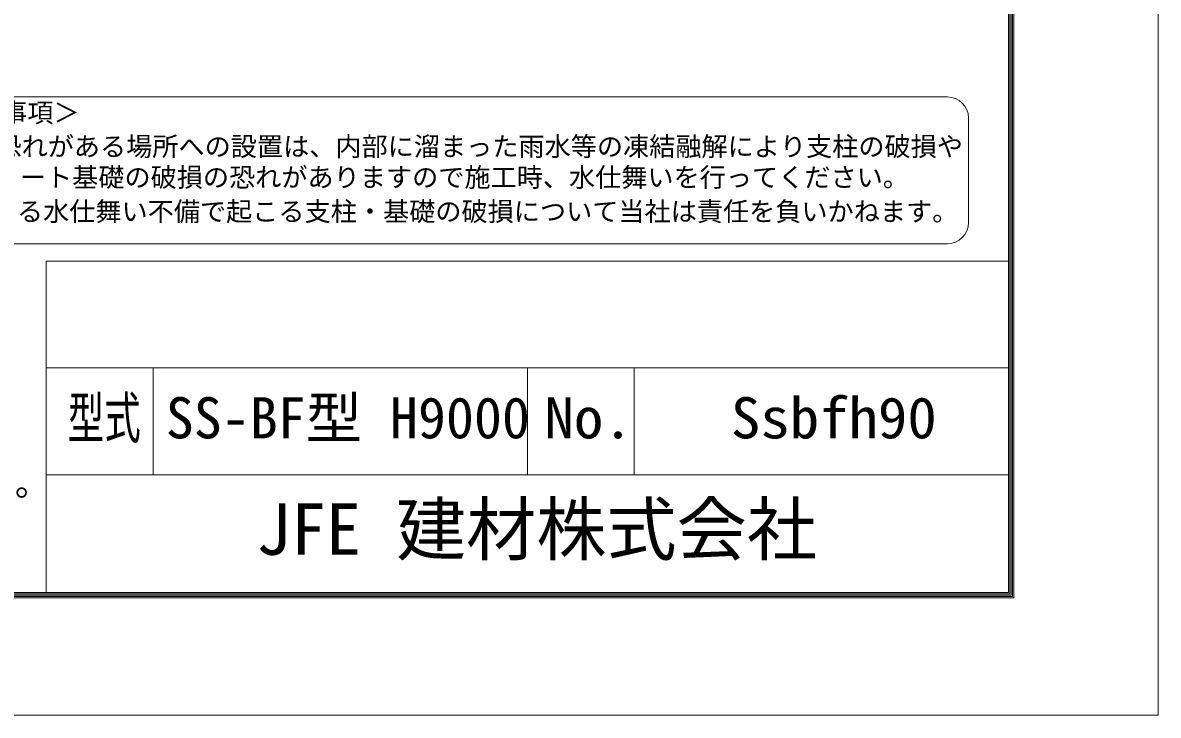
# Model space of a CAD drawing. Units: millimetres, scale not verified. Extents: x -14700 to 14700, y -10395 to 10395.
# Drawn here: x 7266 to 14700, y -10395 to -5859 of the extents above; entities that cross this region are included whole.
import ezdxf
from ezdxf.enums import TextEntityAlignment as Align

# ---------------------------------------------------------------- set-up
doc = ezdxf.new("R2010")
doc.units = ezdxf.units.MM
doc.header["$LTSCALE"] = 40
doc.layers.add('0-A_D-TTL-TXT', color=7, linetype='Continuous', lineweight=13)
doc.layers.add('0-C_D-TTL', color=7, linetype='Continuous', lineweight=18)
doc.styles.add('ＭＳ ゴシック', font='')
doc.styles.get('ＭＳ ゴシック').set_extended_font_data('MS Gothic')

msp = doc.modelspace()

# ---------------------------------------------------------------- linework, layer by layer
at = {"layer": '0-A_D-TTL-TXT', "color": 2}
for p, q in [((13319.79, -6344.61), (6601.11, -6344.61)), ((13457.16, -7168.8), (13457.16, -6481.97)), ((6601.11, -7306.17), (13319.79, -7306.17))]:
    msp.add_line(p, q, dxfattribs=at)
for centre, start, end in [((13319.79, -6481.97), 0, 90), ((13319.79, -7168.8), 270, 0)]:
    msp.add_arc(centre, 137.37, start, end, dxfattribs=at)
at = {"layer": '0-C_D-TTL'}
for p, q in [((7420, -7420), (7420, -9590)), ((7420, -7420), (13720, -7420)), ((7420, -8120), (13720, -8120)), ((8120, -8120), (8120, -8820)), ((10570, -8120), (10570, -8820)), ((11270, -8120), (11270, -8820)), ((7420, -8820), (13720, -8820))]:
    msp.add_line(p, q, dxfattribs=at)
at = {"layer": '0-C_D-TTL', "color": 2}
msp.add_lwpolyline([(-14700, 10395), (14700, 10395), (14700, -10395), (-14700, -10395)], close=True, dxfattribs=at)
at = {"layer": '0-C_D-TTL'}
for points in [[(-13755, 9625), (13755, 9625), (13755, -9625), (-13755, -9625)], [(-13746.25, 9616.25), (13746.25, 9616.25), (13746.25, -9616.25), (-13746.25, -9616.25)], [(-13737.5, 9607.5), (13737.5, 9607.5), (13737.5, -9607.5), (-13737.5, -9607.5)], [(-13728.75, 9598.75), (13728.75, 9598.75), (13728.75, -9598.75), (-13728.75, -9598.75)], [(-13720, 9590), (13720, 9590), (13720, -9590), (-13720, -9590)]]:
    msp.add_lwpolyline(points, close=True, dxfattribs=at)

# ---------------------------------------------------------------- texts
at = {"layer": '0-A_D-TTL-TXT', "style": 'ＭＳ ゴシック'}
for s, height, p in [('＜免責事項＞ \u3000\u3000', 125.5, (6611.29, -6548.4)), ('凍結の恐れがある場所への設置は、内部に溜まった雨水等の凍結融解により支柱の破損や', 125.5, (6574.14, -6769.55)), ('コンクリート基礎の破損の恐れがありますので施工時、水仕舞いを行ってください。', 125.5, (6562.85, -6971.27)), ('施工による水仕舞い不備で起こる支柱・基礎の破損について当社は責任を負いかねます。 ', 125.5, (6543.64, -7195.15)), ('SS-BF型 H9000', 269.5, (8202.6, -8661.81)), ('（設計条件）風荷重：昭和57年改正 建築基準法・同施行令に基づく風圧力に準拠。', 168.3, (-1163.57, -9007.61)), ('JFE 建材株式会社', 336.7, (8793.33, -9444.76))]:
    msp.add_text(s, height=height, dxfattribs=at).set_placement(p, align=Align.BOTTOM_LEFT)
for s, width, p in [('型式', 0.65, (7560.93, -8661.81)), ('No.', 1.05, (10682, -8661.81)), ('Ssbfh90', 1.05, (11902.33, -8661.81))]:
    msp.add_text(s, height=269.5, dxfattribs=dict(at, width=width)).set_placement(p, align=Align.BOTTOM_LEFT)

doc.saveas('drawing.dxf')
